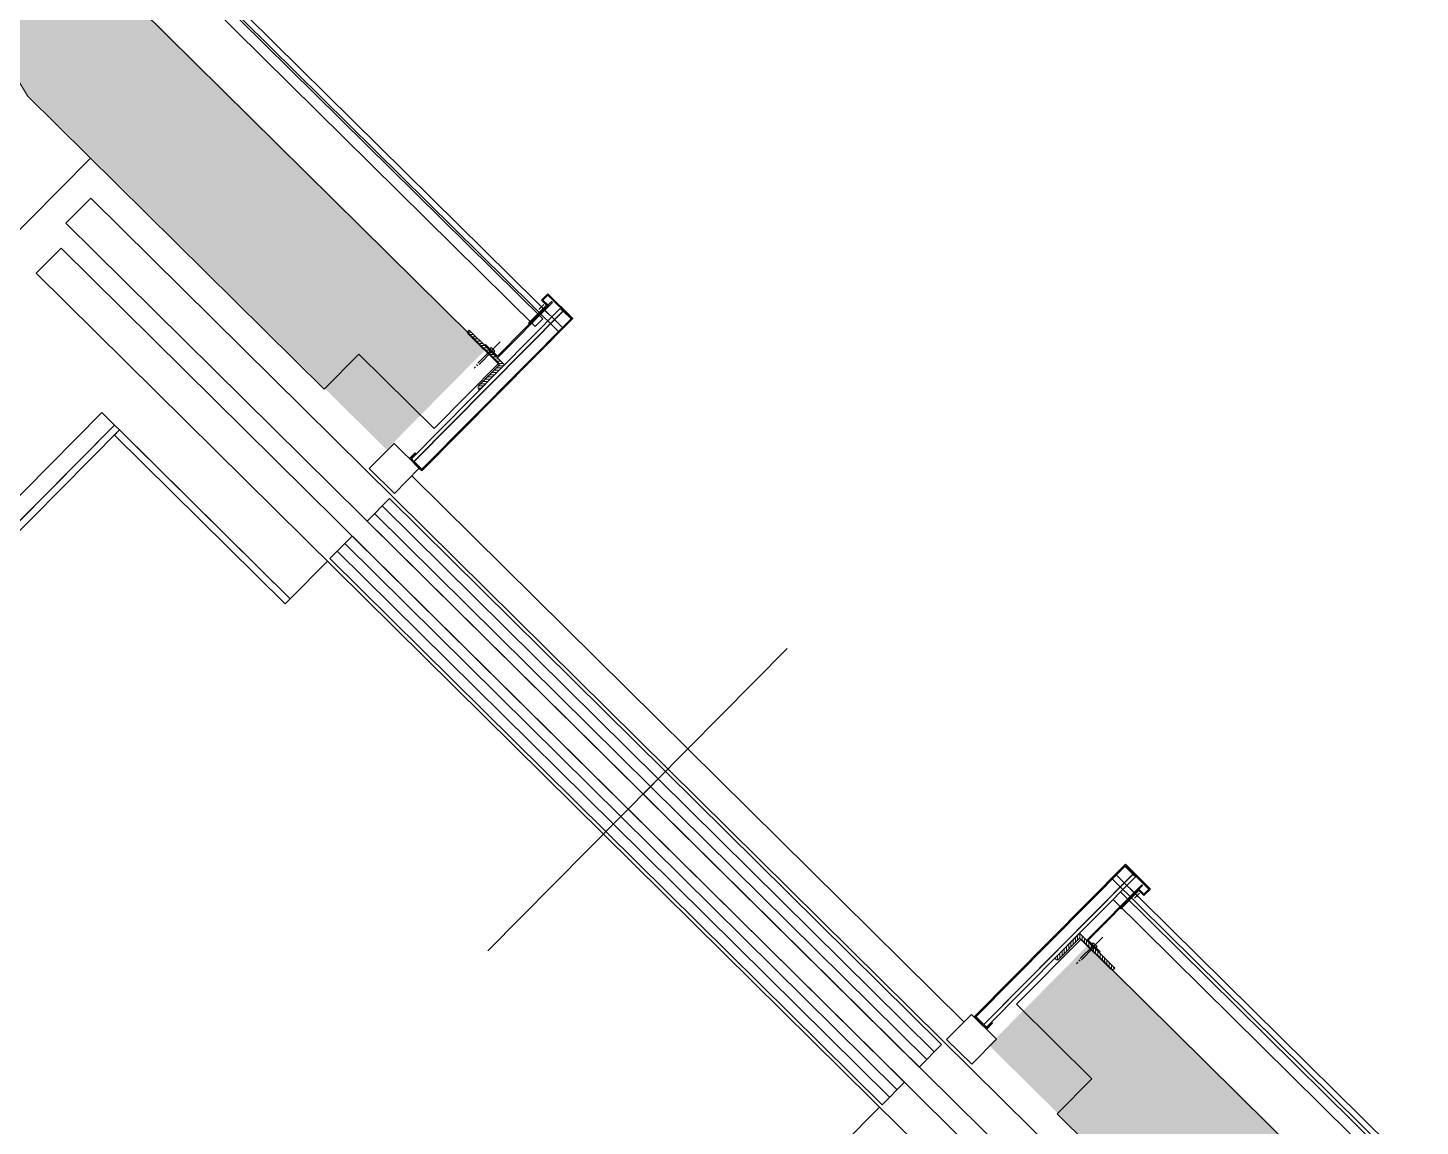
# Model space of a CAD drawing. Header units: centimetres. Extents: x 139057 to 200038, y 34824 to 80516.
# Drawn here: x 165081.7 to 165278.9, y 54675.6 to 54831.3 of the extents above; entities that cross this region are included whole.
import ezdxf

# ---------------------------------------------------------------- set-up
doc = ezdxf.new("R2010")
doc.units = ezdxf.units.CM
doc.header["$LTSCALE"] = 100
doc.linetypes.add('HIDDEN', pattern=[0.5, 0.25, -0.25])
doc.layers.get('0').update_dxf_attribs({"lineweight": 0})
for name, color, linetype, lineweight in [('410_STRUTTURE_001-AM_0', 7, 'Continuous', 0), ('437_RIVESTIMENTI_001-AM_0', 13, 'Continuous', 0), ('441_SERRAMENTI_001-AM_0', 1, 'Continuous', 0), ('448_RAMPE_SCALE_ASCENS_001-AM_0', 216, 'Continuous', 0)]:
    doc.layers.add(name, color=color, linetype=linetype, lineweight=lineweight)
doc.layers.add('_retini_strutture', color=7, linetype='Continuous')

# ---------------------------------------------------------------- blocks, each defined once
blk = doc.blocks.new('AP1-2')
for p, q in [((14860972.37478458, 36750582.743667), (14861912.16863297, 36748931.44492887)), ((14860796.47118594, 36750356.06565066), (14861560.67197134, 36749013.29904414)), ((14860787.10927945, 36750321.97232717), (14861538.94435635, 36749000.93333564)), ((14860976.85982805, 36748169.01628277), (14860678.78746441, 36748692.75510099)), ((14861355.94168987, 36748614.88278975), (14860399.92663021, 36748070.79161568))]:
    blk.add_line(p, q)
for points in [[(14861538.94435635, 36749000.93333564), (14861530.25331035, 36748995.98705224), (14861210.22877433, 36749558.29772824), (14861218.91982033, 36749563.24401164)], [(14859836.49056158, 36747888.1997304), (14859811.75914458, 36747931.65496039), (14861775.93553988, 36749049.51500894), (14861800.66695688, 36749006.05977895)], [(14861530.25331035, 36748995.98705224), (14861234.75774646, 36748827.81341662), (14861229.81146306, 36748836.50446261), (14861525.30702695, 36749004.67809824)], [(14859858.67873679, 36747808.77879562), (14859833.94731979, 36747852.23402561), (14861832.88789907, 36748989.87920777), (14861857.61931608, 36748946.42397778)], [(14860818.57875923, 36748447.12975468), (14860796.32048392, 36748486.23946166), (14861274.32801376, 36748758.2850487), (14861296.58628906, 36748719.17534172)], [(14860855.67588473, 36748381.9469097), (14860833.41760943, 36748421.05661669), (14861311.42513926, 36748693.10220373), (14861333.68341456, 36748653.99249674)], [(14861338.62969796, 36748645.30145074), (14861382.08492795, 36748670.03286774), (14861406.81634495, 36748626.57763776), (14861363.36111497, 36748601.84622075)], [(14860340.5712294, 36748175.08416764), (14860318.3129541, 36748214.19387463), (14860796.32048392, 36748486.23946166), (14860818.57875923, 36748447.12975468)], [(14860377.6683549, 36748109.90132266), (14860355.4100796, 36748149.01102965), (14860833.41760943, 36748421.05661669), (14860855.67588473, 36748381.9469097)], [(14860382.61463831, 36748101.21027666), (14860339.15940832, 36748076.47885966), (14860363.89082532, 36748033.02362968), (14860407.34605531, 36748057.75504668)]]:
    blk.add_lwpolyline(points, close=True)
for points in [[(14861560.67197134, 36749013.29904414), (14861234.75774646, 36748827.81341662), (14861271.85487197, 36748762.63057164)], [(14861281.74743886, 36748745.2484797), (14860803.73990903, 36748473.20289267)], [(14861289.16686396, 36748732.21191071), (14860811.15933413, 36748460.16632367)], [(14861318.84456436, 36748680.06563473), (14860840.83703453, 36748408.02004769)], [(14861326.26398946, 36748667.02906574), (14860848.25645963, 36748394.9834787)], [(14860803.73990903, 36748473.20289267), (14860325.7323792, 36748201.15730563)], [(14860811.15933413, 36748460.16632367), (14860333.1518043, 36748188.12073664)], [(14860840.83703453, 36748408.02004769), (14860362.8295047, 36748135.97446065)], [(14860848.25645963, 36748394.9834787), (14860370.2489298, 36748122.93789165)], [(14859935.44636993, 36748088.34404822), (14860278.7426868, 36748283.72224254), (14860315.83981231, 36748218.53939756)]]:
    blk.add_lwpolyline(points)
blk = doc.blocks.new('A$C67844AE1')
at = {"ltscale": 10}
h = blk.add_hatch(dxfattribs=at)
h.set_pattern_fill('ANSI31', color=256, angle=-1.272221872585407e-14, style=0)
h.set_pattern_definition([(314.9999999999999, (3930.844442747533, 64903.71692700125), (-2.245064030267288, -2.245064030267289), [])])
h.paths.add_polyline_path([(-100.1165122911334, -7.261956131085753), (-100.116512298584, -2.261956129223108), (-80.32832310348749, -2.261956129223108), (-80.32832310348749, 19.87095361016691), (-75.32832310348749, 19.87095360457897), (-75.32832310348749, -7.261956131085753)])
h.paths.add_polyline_path([(-125.3283231034875, -7.261956131085753), (-125.3283231034875, -5.261956129223108, -0.4142135623730951), (-122.3283231034875, -2.261956129223108), (-102.540133908391, -2.261956131085753), (-102.540133908391, -7.261956127360463)])
h.paths.add_polyline_path([(-80.32832310348749, 19.87095361016691), (-80.32832310348749, 59.7380438670516, -0.4142135623730951), (-77.32832310348749, 62.73804387077689), (-75.32832310348749, 62.73804387263954), (-75.32832310348749, 19.87095360457897)])
h.paths.add_polyline_path([(-101.3283231034875, -7.261956132948399), (-101.3283231034875, -2.261956132948399), (-100.116512298584, -2.261956129223108), (-100.1165122911334, -7.261956131085753)])
h.paths.add_polyline_path([(-102.540133908391, -7.261956127360463), (-102.540133908391, -2.261956131085753), (-101.3283231034875, -2.261956132948399), (-101.3283231034875, -7.261956132948399)])
at = {"linetype": 'HIDDEN'}
for p, q in [((-56.36005266010761, 19.87095360644162), (-109.1307538971305, 19.87095360085368)), ((-264.4944260641932, -23.70689655281603), (-264.4989224746823, -29.66945933923125))]:
    blk.add_line(p, q, dxfattribs=at)
for p, q in [((-75.22527405619621, 31.75809850171208), (-75.2252740636468, 6.780485386028886)), ((-75.22527405619621, 31.75809850171208), (-73.72527405619621, 31.75809850357473)), ((-73.72527405619621, 31.75809850357473), (-73.72527404874563, 8.27999377809465)), ((26.67797181010246, 9.909961314871907), (26.67797180265188, 19.90996131673455)), ((26.67797180265188, 19.90996131673455), (39.66744620352983, 19.90996131487191)), ((39.66744619607925, -30.0142206531018), (39.66744620352983, 19.90996131487191)), ((-75.22527405619621, 6.780485387891531), (35.35833781957626, 6.779220879077911)), ((-73.72527404874563, 8.27999377809465), (35.35833781212568, 8.279220884665847)), ((26.67797181010246, 9.909961314871907), (-9.558920554816723, 9.909381629899144)), ((-9.558920554816723, 9.909381629899144), (-9.558920554816723, 8.409381629899144)), ((28.17797181010246, 8.409961311146617), (-9.558920554816723, 8.409381629899144)), ((24.66744620352983, 13.0049998536706), (14.66744620352983, 13.00499985925853)), ((28.17797181010246, 8.409961311146617), (28.17797181010246, 18.40996131300926)), ((28.17797181010246, 18.40996131300926), (38.16744619607925, 18.4099613185972)), ((35.35833781212568, 8.279220884665847), (35.35833781957626, 6.779220879077911)), ((38.16744620352983, -28.51422065123916), (38.16744619607925, 18.4099613185972)), ((-264.6135123223066, -27.4913803935051), (-264.6135123074055, -14.15804706700146)), ((-264.5109369456768, -5.101544573903084), (-252.7716053500772, -5.101544566452503)), ((-264.5109369456768, -29.99999999813735), (-264.5109369456768, -5.101544573903084)), ((-264.5109369456768, -29.99999999813735), (-264.5109369456768, -5.101544573903084)), ((-264.5109369456768, -5.101544573903084), (-252.7716053500772, -5.101544566452503)), ((-263.0109369382262, -28.49999999627471), (-263.0109369382262, -6.601544573903084)), ((-263.0109369382262, -6.601544573903084), (-252.7716053575277, -6.601544566452503)), ((-263.0109369382262, -28.49999999627471), (-263.0109369382262, -6.601544573903084)), ((-263.0109369382262, -6.601544573903084), (-252.7716053575277, -6.601544566452503)), ((-252.7716053575277, -6.601544566452503), (-252.7716053500772, -5.101544566452503)), ((-252.7716053575277, -6.601544566452503), (-252.7716053500772, -5.101544566452503)), ((-264.5109369456768, -29.99999999813735), (39.66744619607925, -30.0142206531018)), ((-263.0109369382262, -28.49999999627471), (38.16744620352983, -28.51422065123916))]:
    blk.add_line(p, q)
at = {"ltscale": 10}
blk.add_line((19.8214794844389, 15.40866367891431), (19.82147947698832, -1.137245565652847), dxfattribs=at)
blk.add_lwpolyline([(-125.3283231034875, -7.261956131085753), (-75.32832310348749, -7.261956131085753), (-75.32832310348749, 62.73804387263954), (-77.32832310348749, 62.73804387077689, 0.414213562373095), (-80.32832310348749, 59.7380438670516), (-80.32832310348749, -2.261956129223108), (-122.3283231034875, -2.261956129223108, 0.414213562373095), (-125.3283231034875, -5.261956129223108)], format="xyb", close=True)
at = {"linetype": 'HIDDEN'}
for points in [[(-75.2252740636468, 21.08276441134512), (-102.8771860525012, 21.08276440575719), (-102.8771860525012, 19.87095360830426)], [(-75.22527405619621, 18.65914279781282), (-102.8771860525012, 18.65914279967546), (-102.8771860525012, 19.87095360830426)]]:
    blk.add_lwpolyline(points, dxfattribs=at)
at = {"ltscale": 10}
for points in [[(-75.22527405619621, 23.08906864188612), (-75.22527405619621, 15.91680569574237), (-71.2252740636468, 15.91680569574237), (-71.2252740636468, 23.44065143726766), (-75.2252740636468, 23.44065142795444)], [(36.9391535371542, -12.54597120918334), (-262.7490496858954, -12.53175055794418), (-262.7490496858954, -7.411202397197485), (36.9391535371542, -7.425423050299287)], [(36.42229568213224, -12.90304373577237), (-262.599225230515, -12.88882308080792), (-262.599225230515, -28.41399576514959), (37.24719416350126, -28.42821641638875), (37.24719416350126, -12.90304373390973)]]:
    blk.add_lwpolyline(points, close=True, dxfattribs=at)

msp = doc.modelspace()

# ---------------------------------------------------------------- hatches: boundary and pattern name
at = {"layer": '_retini_strutture'}
for points in [[(164780.9019546161, 54953.34065716129), (164943.7547121147, 55051.21291922194), (164982.8687929461, 54986.14293964368), (165000.0108635674, 54996.44619070899), (164960.8971076334, 55061.51526259792), (164950.5931888024, 55078.65671119255), (164753.4556402588, 54960.17976237994), (164915.183593298, 54691.13150631797), (165138.343513752, 54470.35436805498), (165300.0877934495, 54633.87436203819), (165285.8699562425, 54647.94038879287), (165231.9003690357, 54701.33371763092), (165217.834342348, 54687.11588048351), (165271.8052362675, 54633.72125888032), (165138.1903965274, 54498.63952471477), (164931.0327649886, 54703.58523792189)], [(165061.8344544122, 54893.59732532662), (165044.6926301966, 54883.29444285643), (165081.5998961726, 54821.89568814796), (165132.5272788206, 54771.51200026435), (165146.5913715014, 54785.7317506091), (165097.4490678707, 54834.34941975933)]]:
    msp.add_hatch(color=256, dxfattribs=at).paths.add_polyline_path(points)

# ---------------------------------------------------------------- linework, layer by layer
at = {"layer": '410_STRUTTURE_001-AM_0'}
for p, q in [((165148.4241433354, 54783.74031935793, -3.490789228516181e-08), (165097.5153652044, 54834.10174220961, -3.490789228516181e-08)), ((165128.6223028327, 54785.04664600056, -3.490789228516181e-08), (165123.6948312229, 54780.06727693391, -3.490789228516181e-08)), ((165128.6223028327, 54785.04664600056, -3.490789228516181e-08), (165139.2800705327, 54774.49993869823, -3.490789228516181e-08)), ((165148.4241433354, 54783.74031935793, -3.490789228516181e-08), (165139.2800705327, 54774.49993869823, -3.490789228516181e-08)), ((165230.8845856568, 54702.15431970519, -3.490789228516181e-08), (165221.7422115213, 54692.91225840312, -3.490789228516181e-08)), ((165285.9293696681, 54647.68575330984, -3.490789228516181e-08), (165230.8845856568, 54702.15431970519, -3.490789228516181e-08)), ((165232.4104073948, 54682.35911212277, -3.490789228516181e-08), (165221.7422115213, 54692.91225840312, -3.490789228516181e-08)), ((165232.4104073948, 54682.35911212277, -3.490789228516181e-08), (165227.4838511465, 54677.37883739334, -3.490789228516181e-08))]:
    msp.add_line(p, q, dxfattribs=at)
at = {"layer": '410_STRUTTURE_001-AM_0', "elevation": -3.490789228516181e-08}
for points in [[(165051.2088820437, 54872.32322839063), (165081.6813910479, 54821.65323433441), (165123.6948312229, 54780.06727693391)], [(165227.4838511465, 54677.37883739334), (165271.8630326974, 54633.46611416501)]]:
    msp.add_lwpolyline(points, dxfattribs=at)
at = {"layer": '437_RIVESTIMENTI_001-AM_0'}
msp.add_line((165236.5274630735, 54708.90988569867, -3.490789228516181e-08), (165235.120803828, 54707.4881579594, -3.490789228516181e-08), dxfattribs=at)
at = {"layer": '437_RIVESTIMENTI_001-AM_0', "elevation": -3.490789228516181e-08}
for points in [[(165156.9839510588, 54788.12597277176), (165104.7441057476, 54839.78134426635), (165067.3114150228, 54902.10152021211)], [(165157.5464452567, 54788.69483152193), (165105.378116232, 54840.27948687386), (165067.9972122485, 54902.51344516289)], [(165068.2048208552, 54900.03149449986), (165104.506351818, 54839.59454078388), (165154.6384223892, 54790.0233616696), (165153.5836738186, 54788.9568226577), (165103.3175821627, 54838.66052339387), (165066.9190014923, 54899.25905125004), (165068.2048208552, 54900.03149449986)], [(165484.2574000756, 54799.11723620605), (165457.490574014, 54730.95598574144), (165360.1838861803, 54767.57820907396), (165336.3777248008, 54704.37120197874), (165290.1158003124, 54657.60513205987), (165235.7648198815, 54711.35158567291)], [(165485.0048835861, 54798.83216007215), (165457.9541512454, 54729.92649351966), (165360.6506243633, 54766.5475261898), (165337.0663416019, 54703.92977088851), (165290.1220475087, 54656.47389514905), (165235.2023248343, 54710.78272776466)], [(165486.8735923605, 54798.1194697411), (165459.1130943286, 54727.35276295405), (165361.8174698191, 54763.97081897569), (165338.7878836027, 54702.82619315547), (165290.1376655014, 54653.64580287945), (165235.4014515007, 54707.77317996484)], [(165485.4720607797, 54798.65398749125), (165458.2438870171, 54729.28306088012), (165360.9423357273, 54765.90334938627), (165337.4967271021, 54703.65387645525), (165290.1259520078, 54655.76687207979), (165236.4571500277, 54708.83877961498)]]:
    msp.add_lwpolyline(points, dxfattribs=at)

# ---------------------------------------------------------------- block references
at = {"layer": '441_SERRAMENTI_001-AM_0', "yscale": 0.1, "zscale": 0.1}
for p, xscale, rotation in [((165154.0040273337, 54789.38258809757, -3.490789228516181e-08), 0.1, 45.27361370941745), ((165236.4914246915, 54707.82302058649, -3.490789228516181e-08), -0.1, 225.2674343035915)]:
    msp.add_blockref('A$C67844AE1', p, dxfattribs=dict(at, xscale=xscale, rotation=rotation))
at = {"layer": '448_RAMPE_SCALE_ASCENS_001-AM_0', "xscale": 0.1, "yscale": 0.1, "zscale": 0.1, "rotation": 105.66}
msp.add_blockref('AP1-2', (4104738.345010559, -384253.9906412198, -3.490789228516181e-08), dxfattribs=at)

doc.saveas('drawing.dxf')
